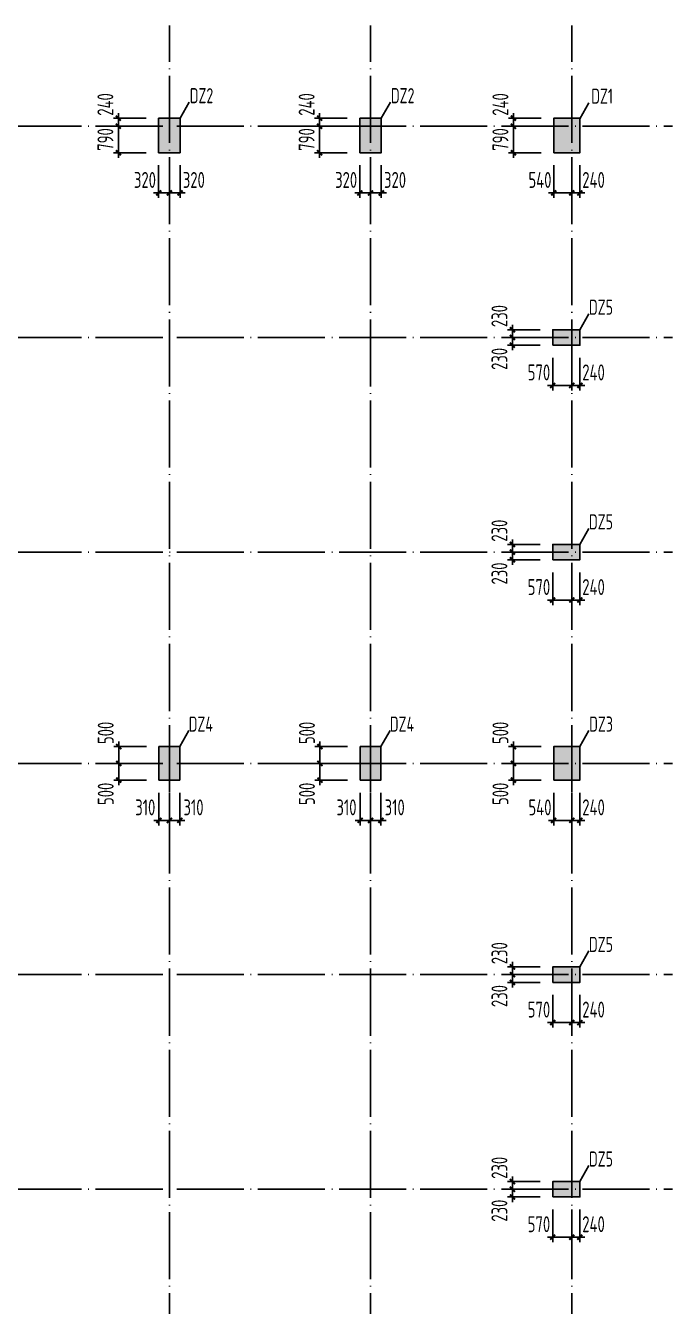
# Model space of a CAD drawing. Extents: x 2303022 to 2899168, y 17226141 to 18257813.
# Drawn here: x 2483020 to 2502307, y 18001603 to 18039796 of the extents above; entities that cross this region are included whole.
import ezdxf
from ezdxf.enums import TextEntityAlignment as Align

# ---------------------------------------------------------------- set-up
doc = ezdxf.new("R2010")
doc.units = 0
doc.header["$LTSCALE"] = 1000
doc.header["$MEASUREMENT"] = 0
doc.linetypes.add('DOTE', pattern=[2.42, 2, -0.2, 0.02, -0.2])
doc.layers.get('Defpoints').update_dxf_attribs({"color": 250})
for name, color, linetype in [('COLU', 253, 'Continuous'), ('COLU_DIM', 3, 'Continuous'), ('COLU_HATCH', 251, 'Continuous'), ('DOTE', 1, 'DOTE'), ('STAIR', 4, 'Continuous')]:
    doc.layers.add(name, color=color, linetype=linetype)
doc.styles.add('TSSD_Dimension', font='Tssdeng.shx', dxfattribs={"width": 0.7, "bigfont": 'hztxt.shx'})
doc.styles.add('TSSD_REIN', font='tssdeng.shx', dxfattribs={"width": 0.7, "bigfont": 'tssdchn.shx'})
doc.dimstyles.new('TSSD_150_150', dxfattribs={"dimtxt": 475, "dimasz": 150, "dimexe": 150, "dimexo": 375, "dimgap": 150, "dimtad": 1, "dimdec": 0, "dimzin": 0, "dimdsep": 46, "dimtxsty": 'TSSD_Dimension', "dimblk": 'ARCHTICK', "dimcen": 0, "dimdle": 150, "dimclrt": 7, "dimadec": 0, "dimazin": 0, "dimtfac": 1, "dimtdec": 0, "dimtix": 1, "dimtmove": 2, "dimatfit": 3, "dimfxl": 0, "dimtolj": 1, "dimtzin": 0, "dimarcsym": 0})

# ---------------------------------------------------------------- blocks, each defined once
blk = doc.blocks.new('_ArchTick')
at = {"color": 0, "linetype": 'ByBlock', "const_width": 0.4}
blk.add_lwpolyline([(-0.5, -0.5), (0.5, 0.5)], dxfattribs=at)
blk = doc.blocks.new('*D41')
at = {"layer": 'COLU_DIM', "color": 0, "lineweight": -2}
for p, q in [((2499307, 18035631), (2499307, 18034656)), ((2499547, 18035631), (2499547, 18034656)), ((2499307, 18034806), (2499157, 18034806)), ((2499547, 18034806), (2499307, 18034806)), ((2499547, 18034806), (2499697, 18034806))]:
    blk.add_line(p, q, dxfattribs=at)
at = {"layer": 'Defpoints', "color": 0}
for p in [(2499307, 18036006), (2499547, 18036006), (2499307, 18034806)]:
    blk.add_point(p, dxfattribs=at)
at = {"layer": 'COLU_DIM', "color": 0, "lineweight": -2, "xscale": 150, "yscale": 150, "zscale": 150}
blk.add_blockref('_ArchTick', (2499307, 18034806), dxfattribs=at)
at = {"layer": 'COLU_DIM', "color": 0, "lineweight": -2, "xscale": 150, "yscale": 150, "zscale": 150, "rotation": 180}
blk.add_blockref('_ArchTick', (2499547, 18034806), dxfattribs=at)
at = {"layer": 'COLU_DIM', "color": 7, "insert": (2499956, 18035194), "char_height": 475, "attachment_point": 5, "style": 'TSSD_Dimension'}
blk.add_mtext('\\A1;240', dxfattribs=at)
blk = doc.blocks.new('*D42')
at = {"layer": 'COLU_DIM', "color": 0, "lineweight": -2}
for p, q in [((2498767, 18035631), (2498767, 18034656)), ((2499307, 18035631), (2499307, 18034656)), ((2499457, 18034806), (2498617, 18034806))]:
    blk.add_line(p, q, dxfattribs=at)
at = {"layer": 'Defpoints', "color": 0}
for p in [(2498767, 18036006), (2499307, 18036006), (2498767, 18034806)]:
    blk.add_point(p, dxfattribs=at)
at = {"layer": 'COLU_DIM', "color": 0, "lineweight": -2, "xscale": 150, "yscale": 150, "zscale": 150, "rotation": 180}
blk.add_blockref('_ArchTick', (2498767, 18034806), dxfattribs=at)
at = {"layer": 'COLU_DIM', "color": 0, "lineweight": -2, "xscale": 150, "yscale": 150, "zscale": 150}
blk.add_blockref('_ArchTick', (2499307, 18034806), dxfattribs=at)
at = {"layer": 'COLU_DIM', "color": 7, "insert": (2498358, 18035194), "char_height": 475, "attachment_point": 5, "style": 'TSSD_Dimension'}
blk.add_mtext('\\A1;540', dxfattribs=at)
blk = doc.blocks.new('*D43')
at = {"layer": 'COLU_DIM', "color": 0, "lineweight": -2}
for p, q in [((2497567, 18036796), (2497567, 18036946)), ((2498392, 18036796), (2497417, 18036796)), ((2497567, 18036006), (2497567, 18036796)), ((2498392, 18036006), (2497417, 18036006)), ((2497567, 18036006), (2497567, 18035856))]:
    blk.add_line(p, q, dxfattribs=at)
at = {"layer": 'Defpoints', "color": 0}
for p in [(2497567, 18036796), (2498767, 18036796), (2498767, 18036006)]:
    blk.add_point(p, dxfattribs=at)
at = {"layer": 'COLU_DIM', "color": 0, "lineweight": -2, "xscale": 150, "yscale": 150, "zscale": 150}
for p, rotation in [((2497567, 18036796), 270), ((2497567, 18036006), 90)]:
    blk.add_blockref('_ArchTick', p, dxfattribs=dict(at, rotation=rotation))
at = {"layer": 'COLU_DIM', "color": 7, "insert": (2497179, 18036401), "char_height": 475, "attachment_point": 5, "rotation": 90, "style": 'TSSD_Dimension'}
blk.add_mtext('\\A1;790', dxfattribs=at)
blk = doc.blocks.new('*D44')
at = {"layer": 'COLU_DIM', "color": 0, "lineweight": -2}
for p, q in [((2498392, 18037036), (2497417, 18037036)), ((2497567, 18037036), (2497567, 18037186)), ((2497567, 18036796), (2497567, 18037036)), ((2498392, 18036796), (2497417, 18036796)), ((2497567, 18036796), (2497567, 18036646))]:
    blk.add_line(p, q, dxfattribs=at)
at = {"layer": 'Defpoints', "color": 0}
for p in [(2497567, 18037036), (2498767, 18037036), (2498767, 18036796)]:
    blk.add_point(p, dxfattribs=at)
at = {"layer": 'COLU_DIM', "color": 0, "lineweight": -2, "xscale": 150, "yscale": 150, "zscale": 150}
for p, rotation in [((2497567, 18037036), 270), ((2497567, 18036796), 90)]:
    blk.add_blockref('_ArchTick', p, dxfattribs=dict(at, rotation=rotation))
at = {"layer": 'COLU_DIM', "color": 7, "insert": (2497179, 18037445), "char_height": 475, "attachment_point": 5, "rotation": 90, "style": 'TSSD_Dimension'}
blk.add_mtext('\\A1;240', dxfattribs=at)
blk = doc.blocks.new('*D101')
at = {"layer": 'COLU_DIM', "color": 0, "lineweight": -2}
for p, q in [((2487307, 18035631), (2487307, 18034656)), ((2487627, 18035631), (2487627, 18034656)), ((2487777, 18034806), (2487157, 18034806))]:
    blk.add_line(p, q, dxfattribs=at)
at = {"layer": 'Defpoints', "color": 0}
for p in [(2487307, 18036006), (2487627, 18036006), (2487307, 18034806)]:
    blk.add_point(p, dxfattribs=at)
at = {"layer": 'COLU_DIM', "color": 0, "lineweight": -2, "xscale": 150, "yscale": 150, "zscale": 150, "rotation": 180}
blk.add_blockref('_ArchTick', (2487307, 18034806), dxfattribs=at)
at = {"layer": 'COLU_DIM', "color": 0, "lineweight": -2, "xscale": 150, "yscale": 150, "zscale": 150}
blk.add_blockref('_ArchTick', (2487627, 18034806), dxfattribs=at)
at = {"layer": 'COLU_DIM', "color": 7, "insert": (2488036, 18035194), "char_height": 475, "attachment_point": 5, "style": 'TSSD_Dimension'}
blk.add_mtext('\\A1;320', dxfattribs=at)
blk = doc.blocks.new('*D102')
at = {"layer": 'COLU_DIM', "color": 0, "lineweight": -2}
for p, q in [((2486987, 18035631), (2486987, 18034656)), ((2487307, 18035631), (2487307, 18034656)), ((2487457, 18034806), (2486837, 18034806))]:
    blk.add_line(p, q, dxfattribs=at)
at = {"layer": 'Defpoints', "color": 0}
for p in [(2486987, 18036006), (2487307, 18036006), (2486987, 18034806)]:
    blk.add_point(p, dxfattribs=at)
at = {"layer": 'COLU_DIM', "color": 0, "lineweight": -2, "xscale": 150, "yscale": 150, "zscale": 150, "rotation": 180}
blk.add_blockref('_ArchTick', (2486987, 18034806), dxfattribs=at)
at = {"layer": 'COLU_DIM', "color": 0, "lineweight": -2, "xscale": 150, "yscale": 150, "zscale": 150}
blk.add_blockref('_ArchTick', (2487307, 18034806), dxfattribs=at)
at = {"layer": 'COLU_DIM', "color": 7, "insert": (2486578, 18035194), "char_height": 475, "attachment_point": 5, "style": 'TSSD_Dimension'}
blk.add_mtext('\\A1;320', dxfattribs=at)
blk = doc.blocks.new('*D103')
at = {"layer": 'COLU_DIM', "color": 0, "lineweight": -2}
for p, q in [((2485787, 18036796), (2485787, 18036946)), ((2486612, 18036796), (2485637, 18036796)), ((2485787, 18036006), (2485787, 18036796)), ((2486612, 18036006), (2485637, 18036006)), ((2485787, 18036006), (2485787, 18035856))]:
    blk.add_line(p, q, dxfattribs=at)
at = {"layer": 'Defpoints', "color": 0}
for p in [(2485787, 18036796), (2486987, 18036796), (2486987, 18036006)]:
    blk.add_point(p, dxfattribs=at)
at = {"layer": 'COLU_DIM', "color": 0, "lineweight": -2, "xscale": 150, "yscale": 150, "zscale": 150}
for p, rotation in [((2485787, 18036796), 270), ((2485787, 18036006), 90)]:
    blk.add_blockref('_ArchTick', p, dxfattribs=dict(at, rotation=rotation))
at = {"layer": 'COLU_DIM', "color": 7, "insert": (2485399, 18036401), "char_height": 475, "attachment_point": 5, "rotation": 90, "style": 'TSSD_Dimension'}
blk.add_mtext('\\A1;790', dxfattribs=at)
blk = doc.blocks.new('*D104')
at = {"layer": 'COLU_DIM', "color": 0, "lineweight": -2}
for p, q in [((2486612, 18037036), (2485637, 18037036)), ((2485787, 18037036), (2485787, 18037186)), ((2485787, 18036796), (2485787, 18037036)), ((2486612, 18036796), (2485637, 18036796)), ((2485787, 18036796), (2485787, 18036646))]:
    blk.add_line(p, q, dxfattribs=at)
at = {"layer": 'Defpoints', "color": 0}
for p in [(2485787, 18037036), (2486987, 18037036), (2486987, 18036796)]:
    blk.add_point(p, dxfattribs=at)
at = {"layer": 'COLU_DIM', "color": 0, "lineweight": -2, "xscale": 150, "yscale": 150, "zscale": 150}
for p, rotation in [((2485787, 18037036), 270), ((2485787, 18036796), 90)]:
    blk.add_blockref('_ArchTick', p, dxfattribs=dict(at, rotation=rotation))
at = {"layer": 'COLU_DIM', "color": 7, "insert": (2485399, 18037445), "char_height": 475, "attachment_point": 5, "rotation": 90, "style": 'TSSD_Dimension'}
blk.add_mtext('\\A1;240', dxfattribs=at)
blk = doc.blocks.new('*D105')
at = {"layer": 'COLU_DIM', "color": 0, "lineweight": -2}
for p, q in [((2493307, 18035631), (2493307, 18034656)), ((2493627, 18035631), (2493627, 18034656)), ((2493777, 18034806), (2493157, 18034806))]:
    blk.add_line(p, q, dxfattribs=at)
at = {"layer": 'Defpoints', "color": 0}
for p in [(2493307, 18036006), (2493627, 18036006), (2493307, 18034806)]:
    blk.add_point(p, dxfattribs=at)
at = {"layer": 'COLU_DIM', "color": 0, "lineweight": -2, "xscale": 150, "yscale": 150, "zscale": 150, "rotation": 180}
blk.add_blockref('_ArchTick', (2493307, 18034806), dxfattribs=at)
at = {"layer": 'COLU_DIM', "color": 0, "lineweight": -2, "xscale": 150, "yscale": 150, "zscale": 150}
blk.add_blockref('_ArchTick', (2493627, 18034806), dxfattribs=at)
at = {"layer": 'COLU_DIM', "color": 7, "insert": (2494036, 18035194), "char_height": 475, "attachment_point": 5, "style": 'TSSD_Dimension'}
blk.add_mtext('\\A1;320', dxfattribs=at)
blk = doc.blocks.new('*D106')
at = {"layer": 'COLU_DIM', "color": 0, "lineweight": -2}
for p, q in [((2492987, 18035631), (2492987, 18034656)), ((2493307, 18035631), (2493307, 18034656)), ((2493457, 18034806), (2492837, 18034806))]:
    blk.add_line(p, q, dxfattribs=at)
at = {"layer": 'Defpoints', "color": 0}
for p in [(2492987, 18036006), (2493307, 18036006), (2492987, 18034806)]:
    blk.add_point(p, dxfattribs=at)
at = {"layer": 'COLU_DIM', "color": 0, "lineweight": -2, "xscale": 150, "yscale": 150, "zscale": 150, "rotation": 180}
blk.add_blockref('_ArchTick', (2492987, 18034806), dxfattribs=at)
at = {"layer": 'COLU_DIM', "color": 0, "lineweight": -2, "xscale": 150, "yscale": 150, "zscale": 150}
blk.add_blockref('_ArchTick', (2493307, 18034806), dxfattribs=at)
at = {"layer": 'COLU_DIM', "color": 7, "insert": (2492578, 18035194), "char_height": 475, "attachment_point": 5, "style": 'TSSD_Dimension'}
blk.add_mtext('\\A1;320', dxfattribs=at)
blk = doc.blocks.new('*D107')
at = {"layer": 'COLU_DIM', "color": 0, "lineweight": -2}
for p, q in [((2491787, 18036796), (2491787, 18036946)), ((2492612, 18036796), (2491637, 18036796)), ((2491787, 18036006), (2491787, 18036796)), ((2492612, 18036006), (2491637, 18036006)), ((2491787, 18036006), (2491787, 18035856))]:
    blk.add_line(p, q, dxfattribs=at)
at = {"layer": 'Defpoints', "color": 0}
for p in [(2491787, 18036796), (2492987, 18036796), (2492987, 18036006)]:
    blk.add_point(p, dxfattribs=at)
at = {"layer": 'COLU_DIM', "color": 0, "lineweight": -2, "xscale": 150, "yscale": 150, "zscale": 150}
for p, rotation in [((2491787, 18036796), 270), ((2491787, 18036006), 90)]:
    blk.add_blockref('_ArchTick', p, dxfattribs=dict(at, rotation=rotation))
at = {"layer": 'COLU_DIM', "color": 7, "insert": (2491399, 18036401), "char_height": 475, "attachment_point": 5, "rotation": 90, "style": 'TSSD_Dimension'}
blk.add_mtext('\\A1;790', dxfattribs=at)
blk = doc.blocks.new('*D108')
at = {"layer": 'COLU_DIM', "color": 0, "lineweight": -2}
for p, q in [((2492612, 18037036), (2491637, 18037036)), ((2491787, 18037036), (2491787, 18037186)), ((2491787, 18036796), (2491787, 18037036)), ((2492612, 18036796), (2491637, 18036796)), ((2491787, 18036796), (2491787, 18036646))]:
    blk.add_line(p, q, dxfattribs=at)
at = {"layer": 'Defpoints', "color": 0}
for p in [(2491787, 18037036), (2492987, 18037036), (2492987, 18036796)]:
    blk.add_point(p, dxfattribs=at)
at = {"layer": 'COLU_DIM', "color": 0, "lineweight": -2, "xscale": 150, "yscale": 150, "zscale": 150}
for p, rotation in [((2491787, 18037036), 270), ((2491787, 18036796), 90)]:
    blk.add_blockref('_ArchTick', p, dxfattribs=dict(at, rotation=rotation))
at = {"layer": 'COLU_DIM', "color": 7, "insert": (2491399, 18037445), "char_height": 475, "attachment_point": 5, "rotation": 90, "style": 'TSSD_Dimension'}
blk.add_mtext('\\A1;240', dxfattribs=at)
blk = doc.blocks.new('*D193')
at = {"layer": 'COLU_DIM', "color": 0, "lineweight": -2}
for p, q in [((2499307, 18016921), (2499307, 18015946)), ((2499547, 18016921), (2499547, 18015946)), ((2499307, 18016096), (2499157, 18016096)), ((2499547, 18016096), (2499307, 18016096)), ((2499547, 18016096), (2499697, 18016096))]:
    blk.add_line(p, q, dxfattribs=at)
at = {"layer": 'Defpoints', "color": 0}
for p in [(2499307, 18017296), (2499547, 18017296), (2499307, 18016096)]:
    blk.add_point(p, dxfattribs=at)
at = {"layer": 'COLU_DIM', "color": 0, "lineweight": -2, "xscale": 150, "yscale": 150, "zscale": 150}
blk.add_blockref('_ArchTick', (2499307, 18016096), dxfattribs=at)
at = {"layer": 'COLU_DIM', "color": 0, "lineweight": -2, "xscale": 150, "yscale": 150, "zscale": 150, "rotation": 180}
blk.add_blockref('_ArchTick', (2499547, 18016096), dxfattribs=at)
at = {"layer": 'COLU_DIM', "color": 7, "insert": (2499956, 18016484), "char_height": 475, "attachment_point": 5, "style": 'TSSD_Dimension'}
blk.add_mtext('\\A1;240', dxfattribs=at)
blk = doc.blocks.new('*D194')
at = {"layer": 'COLU_DIM', "color": 0, "lineweight": -2}
for p, q in [((2498767, 18016921), (2498767, 18015946)), ((2499307, 18016921), (2499307, 18015946)), ((2499457, 18016096), (2498617, 18016096))]:
    blk.add_line(p, q, dxfattribs=at)
at = {"layer": 'Defpoints', "color": 0}
for p in [(2498767, 18017296), (2499307, 18017296), (2498767, 18016096)]:
    blk.add_point(p, dxfattribs=at)
at = {"layer": 'COLU_DIM', "color": 0, "lineweight": -2, "xscale": 150, "yscale": 150, "zscale": 150, "rotation": 180}
blk.add_blockref('_ArchTick', (2498767, 18016096), dxfattribs=at)
at = {"layer": 'COLU_DIM', "color": 0, "lineweight": -2, "xscale": 150, "yscale": 150, "zscale": 150}
blk.add_blockref('_ArchTick', (2499307, 18016096), dxfattribs=at)
at = {"layer": 'COLU_DIM', "color": 7, "insert": (2498358, 18016484), "char_height": 475, "attachment_point": 5, "style": 'TSSD_Dimension'}
blk.add_mtext('\\A1;540', dxfattribs=at)
blk = doc.blocks.new('*D195')
at = {"layer": 'COLU_DIM', "color": 0, "lineweight": -2}
for p, q in [((2498392, 18017796), (2497417, 18017796)), ((2497567, 18017146), (2497567, 18017946)), ((2498392, 18017296), (2497417, 18017296))]:
    blk.add_line(p, q, dxfattribs=at)
at = {"layer": 'Defpoints', "color": 0}
for p in [(2497567, 18017796), (2498767, 18017796), (2498767, 18017296)]:
    blk.add_point(p, dxfattribs=at)
at = {"layer": 'COLU_DIM', "color": 0, "lineweight": -2, "xscale": 150, "yscale": 150, "zscale": 150}
for p, rotation in [((2497567, 18017796), 90), ((2497567, 18017296), 270)]:
    blk.add_blockref('_ArchTick', p, dxfattribs=dict(at, rotation=rotation))
at = {"layer": 'COLU_DIM', "color": 7, "insert": (2497179, 18016887), "char_height": 475, "attachment_point": 5, "rotation": 90, "style": 'TSSD_Dimension'}
blk.add_mtext('\\A1;500', dxfattribs=at)
blk = doc.blocks.new('*D196')
at = {"layer": 'COLU_DIM', "color": 0, "lineweight": -2}
for p, q in [((2498392, 18018296), (2497417, 18018296)), ((2497567, 18017646), (2497567, 18018446)), ((2498392, 18017796), (2497417, 18017796))]:
    blk.add_line(p, q, dxfattribs=at)
at = {"layer": 'Defpoints', "color": 0}
for p in [(2497567, 18018296), (2498767, 18018296), (2498767, 18017796)]:
    blk.add_point(p, dxfattribs=at)
at = {"layer": 'COLU_DIM', "color": 0, "lineweight": -2, "xscale": 150, "yscale": 150, "zscale": 150}
for p, rotation in [((2497567, 18018296), 90), ((2497567, 18017796), 270)]:
    blk.add_blockref('_ArchTick', p, dxfattribs=dict(at, rotation=rotation))
at = {"layer": 'COLU_DIM', "color": 7, "insert": (2497179, 18018705), "char_height": 475, "attachment_point": 5, "rotation": 90, "style": 'TSSD_Dimension'}
blk.add_mtext('\\A1;500', dxfattribs=at)
blk = doc.blocks.new('*D253')
at = {"layer": 'COLU_DIM', "color": 0, "lineweight": -2}
for p, q in [((2487307, 18016921), (2487307, 18015946)), ((2487617, 18016921), (2487617, 18015946)), ((2487767, 18016096), (2487157, 18016096))]:
    blk.add_line(p, q, dxfattribs=at)
at = {"layer": 'Defpoints', "color": 0}
for p in [(2487307, 18017296), (2487617, 18017296), (2487307, 18016096)]:
    blk.add_point(p, dxfattribs=at)
at = {"layer": 'COLU_DIM', "color": 0, "lineweight": -2, "xscale": 150, "yscale": 150, "zscale": 150, "rotation": 180}
blk.add_blockref('_ArchTick', (2487307, 18016096), dxfattribs=at)
at = {"layer": 'COLU_DIM', "color": 0, "lineweight": -2, "xscale": 150, "yscale": 150, "zscale": 150}
blk.add_blockref('_ArchTick', (2487617, 18016096), dxfattribs=at)
at = {"layer": 'COLU_DIM', "color": 7, "insert": (2488026, 18016484), "char_height": 475, "attachment_point": 5, "style": 'TSSD_Dimension'}
blk.add_mtext('\\A1;310', dxfattribs=at)
blk = doc.blocks.new('*D254')
at = {"layer": 'COLU_DIM', "color": 0, "lineweight": -2}
for p, q in [((2486997, 18016921), (2486997, 18015946)), ((2487307, 18016921), (2487307, 18015946)), ((2487457, 18016096), (2486847, 18016096))]:
    blk.add_line(p, q, dxfattribs=at)
at = {"layer": 'Defpoints', "color": 0}
for p in [(2486997, 18017296), (2487307, 18017296), (2486997, 18016096)]:
    blk.add_point(p, dxfattribs=at)
at = {"layer": 'COLU_DIM', "color": 0, "lineweight": -2, "xscale": 150, "yscale": 150, "zscale": 150, "rotation": 180}
blk.add_blockref('_ArchTick', (2486997, 18016096), dxfattribs=at)
at = {"layer": 'COLU_DIM', "color": 0, "lineweight": -2, "xscale": 150, "yscale": 150, "zscale": 150}
blk.add_blockref('_ArchTick', (2487307, 18016096), dxfattribs=at)
at = {"layer": 'COLU_DIM', "color": 7, "insert": (2486588, 18016484), "char_height": 475, "attachment_point": 5, "style": 'TSSD_Dimension'}
blk.add_mtext('\\A1;310', dxfattribs=at)
blk = doc.blocks.new('*D255')
at = {"layer": 'COLU_DIM', "color": 0, "lineweight": -2}
for p, q in [((2486622, 18017796), (2485647, 18017796)), ((2485797, 18017146), (2485797, 18017946)), ((2486622, 18017296), (2485647, 18017296))]:
    blk.add_line(p, q, dxfattribs=at)
at = {"layer": 'Defpoints', "color": 0}
for p in [(2485797, 18017796), (2486997, 18017796), (2486997, 18017296)]:
    blk.add_point(p, dxfattribs=at)
at = {"layer": 'COLU_DIM', "color": 0, "lineweight": -2, "xscale": 150, "yscale": 150, "zscale": 150}
for p, rotation in [((2485797, 18017796), 90), ((2485797, 18017296), 270)]:
    blk.add_blockref('_ArchTick', p, dxfattribs=dict(at, rotation=rotation))
at = {"layer": 'COLU_DIM', "color": 7, "insert": (2485409, 18016887), "char_height": 475, "attachment_point": 5, "rotation": 90, "style": 'TSSD_Dimension'}
blk.add_mtext('\\A1;500', dxfattribs=at)
blk = doc.blocks.new('*D256')
at = {"layer": 'COLU_DIM', "color": 0, "lineweight": -2}
for p, q in [((2486622, 18018296), (2485647, 18018296)), ((2485797, 18017646), (2485797, 18018446)), ((2486622, 18017796), (2485647, 18017796))]:
    blk.add_line(p, q, dxfattribs=at)
at = {"layer": 'Defpoints', "color": 0}
for p in [(2485797, 18018296), (2486997, 18018296), (2486997, 18017796)]:
    blk.add_point(p, dxfattribs=at)
at = {"layer": 'COLU_DIM', "color": 0, "lineweight": -2, "xscale": 150, "yscale": 150, "zscale": 150}
for p, rotation in [((2485797, 18018296), 90), ((2485797, 18017796), 270)]:
    blk.add_blockref('_ArchTick', p, dxfattribs=dict(at, rotation=rotation))
at = {"layer": 'COLU_DIM', "color": 7, "insert": (2485409, 18018705), "char_height": 475, "attachment_point": 5, "rotation": 90, "style": 'TSSD_Dimension'}
blk.add_mtext('\\A1;500', dxfattribs=at)
blk = doc.blocks.new('*D257')
at = {"layer": 'COLU_DIM', "color": 0, "lineweight": -2}
for p, q in [((2493307, 18016921), (2493307, 18015946)), ((2493617, 18016921), (2493617, 18015946)), ((2493767, 18016096), (2493157, 18016096))]:
    blk.add_line(p, q, dxfattribs=at)
at = {"layer": 'Defpoints', "color": 0}
for p in [(2493307, 18017296), (2493617, 18017296), (2493307, 18016096)]:
    blk.add_point(p, dxfattribs=at)
at = {"layer": 'COLU_DIM', "color": 0, "lineweight": -2, "xscale": 150, "yscale": 150, "zscale": 150, "rotation": 180}
blk.add_blockref('_ArchTick', (2493307, 18016096), dxfattribs=at)
at = {"layer": 'COLU_DIM', "color": 0, "lineweight": -2, "xscale": 150, "yscale": 150, "zscale": 150}
blk.add_blockref('_ArchTick', (2493617, 18016096), dxfattribs=at)
at = {"layer": 'COLU_DIM', "color": 7, "insert": (2494026, 18016484), "char_height": 475, "attachment_point": 5, "style": 'TSSD_Dimension'}
blk.add_mtext('\\A1;310', dxfattribs=at)
blk = doc.blocks.new('*D258')
at = {"layer": 'COLU_DIM', "color": 0, "lineweight": -2}
for p, q in [((2492997, 18016921), (2492997, 18015946)), ((2493307, 18016921), (2493307, 18015946)), ((2493457, 18016096), (2492847, 18016096))]:
    blk.add_line(p, q, dxfattribs=at)
at = {"layer": 'Defpoints', "color": 0}
for p in [(2492997, 18017296), (2493307, 18017296), (2492997, 18016096)]:
    blk.add_point(p, dxfattribs=at)
at = {"layer": 'COLU_DIM', "color": 0, "lineweight": -2, "xscale": 150, "yscale": 150, "zscale": 150, "rotation": 180}
blk.add_blockref('_ArchTick', (2492997, 18016096), dxfattribs=at)
at = {"layer": 'COLU_DIM', "color": 0, "lineweight": -2, "xscale": 150, "yscale": 150, "zscale": 150}
blk.add_blockref('_ArchTick', (2493307, 18016096), dxfattribs=at)
at = {"layer": 'COLU_DIM', "color": 7, "insert": (2492588, 18016484), "char_height": 475, "attachment_point": 5, "style": 'TSSD_Dimension'}
blk.add_mtext('\\A1;310', dxfattribs=at)
blk = doc.blocks.new('*D259')
at = {"layer": 'COLU_DIM', "color": 0, "lineweight": -2}
for p, q in [((2492622, 18017796), (2491647, 18017796)), ((2491797, 18017146), (2491797, 18017946)), ((2492622, 18017296), (2491647, 18017296))]:
    blk.add_line(p, q, dxfattribs=at)
at = {"layer": 'Defpoints', "color": 0}
for p in [(2491797, 18017796), (2492997, 18017796), (2492997, 18017296)]:
    blk.add_point(p, dxfattribs=at)
at = {"layer": 'COLU_DIM', "color": 0, "lineweight": -2, "xscale": 150, "yscale": 150, "zscale": 150}
for p, rotation in [((2491797, 18017796), 90), ((2491797, 18017296), 270)]:
    blk.add_blockref('_ArchTick', p, dxfattribs=dict(at, rotation=rotation))
at = {"layer": 'COLU_DIM', "color": 7, "insert": (2491409, 18016887), "char_height": 475, "attachment_point": 5, "rotation": 90, "style": 'TSSD_Dimension'}
blk.add_mtext('\\A1;500', dxfattribs=at)
blk = doc.blocks.new('*D260')
at = {"layer": 'COLU_DIM', "color": 0, "lineweight": -2}
for p, q in [((2492622, 18018296), (2491647, 18018296)), ((2491797, 18017646), (2491797, 18018446)), ((2492622, 18017796), (2491647, 18017796))]:
    blk.add_line(p, q, dxfattribs=at)
at = {"layer": 'Defpoints', "color": 0}
for p in [(2491797, 18018296), (2492997, 18018296), (2492997, 18017796)]:
    blk.add_point(p, dxfattribs=at)
at = {"layer": 'COLU_DIM', "color": 0, "lineweight": -2, "xscale": 150, "yscale": 150, "zscale": 150}
for p, rotation in [((2491797, 18018296), 90), ((2491797, 18017796), 270)]:
    blk.add_blockref('_ArchTick', p, dxfattribs=dict(at, rotation=rotation))
at = {"layer": 'COLU_DIM', "color": 7, "insert": (2491409, 18018705), "char_height": 475, "attachment_point": 5, "rotation": 90, "style": 'TSSD_Dimension'}
blk.add_mtext('\\A1;500', dxfattribs=at)
blk = doc.blocks.new('*D278')
at = {"layer": 'COLU_DIM', "color": 0, "lineweight": -2}
for p, q in [((2499307, 18029891), (2499307, 18028916)), ((2499547, 18029891), (2499547, 18028916)), ((2499307, 18029066), (2499157, 18029066)), ((2499547, 18029066), (2499307, 18029066)), ((2499547, 18029066), (2499697, 18029066))]:
    blk.add_line(p, q, dxfattribs=at)
at = {"layer": 'Defpoints', "color": 0}
for p in [(2499307, 18030266), (2499547, 18030266), (2499307, 18029066)]:
    blk.add_point(p, dxfattribs=at)
at = {"layer": 'COLU_DIM', "color": 0, "lineweight": -2, "xscale": 150, "yscale": 150, "zscale": 150}
blk.add_blockref('_ArchTick', (2499307, 18029066), dxfattribs=at)
at = {"layer": 'COLU_DIM', "color": 0, "lineweight": -2, "xscale": 150, "yscale": 150, "zscale": 150, "rotation": 180}
blk.add_blockref('_ArchTick', (2499547, 18029066), dxfattribs=at)
at = {"layer": 'COLU_DIM', "color": 7, "insert": (2499956, 18029454), "char_height": 475, "attachment_point": 5, "style": 'TSSD_Dimension'}
blk.add_mtext('\\A1;240', dxfattribs=at)
blk = doc.blocks.new('*D279')
at = {"layer": 'COLU_DIM', "color": 0, "lineweight": -2}
for p, q in [((2498737, 18029891), (2498737, 18028916)), ((2499307, 18029891), (2499307, 18028916)), ((2499457, 18029066), (2498587, 18029066))]:
    blk.add_line(p, q, dxfattribs=at)
at = {"layer": 'Defpoints', "color": 0}
for p in [(2498737, 18030266), (2499307, 18030266), (2498737, 18029066)]:
    blk.add_point(p, dxfattribs=at)
at = {"layer": 'COLU_DIM', "color": 0, "lineweight": -2, "xscale": 150, "yscale": 150, "zscale": 150, "rotation": 180}
blk.add_blockref('_ArchTick', (2498737, 18029066), dxfattribs=at)
at = {"layer": 'COLU_DIM', "color": 0, "lineweight": -2, "xscale": 150, "yscale": 150, "zscale": 150}
blk.add_blockref('_ArchTick', (2499307, 18029066), dxfattribs=at)
at = {"layer": 'COLU_DIM', "color": 7, "insert": (2498328, 18029454), "char_height": 475, "attachment_point": 5, "style": 'TSSD_Dimension'}
blk.add_mtext('\\A1;570', dxfattribs=at)
blk = doc.blocks.new('*D280')
at = {"layer": 'COLU_DIM', "color": 0, "lineweight": -2}
for p, q in [((2498362, 18030496), (2497387, 18030496)), ((2497537, 18030496), (2497537, 18030646)), ((2497537, 18030266), (2497537, 18030496)), ((2498362, 18030266), (2497387, 18030266)), ((2497537, 18030266), (2497537, 18030116))]:
    blk.add_line(p, q, dxfattribs=at)
at = {"layer": 'Defpoints', "color": 0}
for p in [(2497537, 18030496), (2498737, 18030496), (2498737, 18030266)]:
    blk.add_point(p, dxfattribs=at)
at = {"layer": 'COLU_DIM', "color": 0, "lineweight": -2, "xscale": 150, "yscale": 150, "zscale": 150}
for p, rotation in [((2497537, 18030496), 270), ((2497537, 18030266), 90)]:
    blk.add_blockref('_ArchTick', p, dxfattribs=dict(at, rotation=rotation))
at = {"layer": 'COLU_DIM', "color": 7, "insert": (2497149, 18029857), "char_height": 475, "attachment_point": 5, "rotation": 90, "style": 'TSSD_Dimension'}
blk.add_mtext('\\A1;230', dxfattribs=at)
blk = doc.blocks.new('*D281')
at = {"layer": 'COLU_DIM', "color": 0, "lineweight": -2}
for p, q in [((2497537, 18030726), (2497537, 18030876)), ((2498362, 18030726), (2497387, 18030726)), ((2498362, 18030496), (2497387, 18030496)), ((2497537, 18030496), (2497537, 18030726)), ((2497537, 18030496), (2497537, 18030346))]:
    blk.add_line(p, q, dxfattribs=at)
at = {"layer": 'Defpoints', "color": 0}
for p in [(2497537, 18030726), (2498737, 18030726), (2498737, 18030496)]:
    blk.add_point(p, dxfattribs=at)
at = {"layer": 'COLU_DIM', "color": 0, "lineweight": -2, "xscale": 150, "yscale": 150, "zscale": 150}
for p, rotation in [((2497537, 18030726), 270), ((2497537, 18030496), 90)]:
    blk.add_blockref('_ArchTick', p, dxfattribs=dict(at, rotation=rotation))
at = {"layer": 'COLU_DIM', "color": 7, "insert": (2497149, 18031135), "char_height": 475, "attachment_point": 5, "rotation": 90, "style": 'TSSD_Dimension'}
blk.add_mtext('\\A1;230', dxfattribs=at)
blk = doc.blocks.new('*D282')
at = {"layer": 'COLU_DIM', "color": 0, "lineweight": -2}
for p, q in [((2499307, 18023491), (2499307, 18022516)), ((2499547, 18023491), (2499547, 18022516)), ((2499307, 18022666), (2499157, 18022666)), ((2499547, 18022666), (2499307, 18022666)), ((2499547, 18022666), (2499697, 18022666))]:
    blk.add_line(p, q, dxfattribs=at)
at = {"layer": 'Defpoints', "color": 0}
for p in [(2499307, 18023866), (2499547, 18023866), (2499307, 18022666)]:
    blk.add_point(p, dxfattribs=at)
at = {"layer": 'COLU_DIM', "color": 0, "lineweight": -2, "xscale": 150, "yscale": 150, "zscale": 150}
blk.add_blockref('_ArchTick', (2499307, 18022666), dxfattribs=at)
at = {"layer": 'COLU_DIM', "color": 0, "lineweight": -2, "xscale": 150, "yscale": 150, "zscale": 150, "rotation": 180}
blk.add_blockref('_ArchTick', (2499547, 18022666), dxfattribs=at)
at = {"layer": 'COLU_DIM', "color": 7, "insert": (2499956, 18023054), "char_height": 475, "attachment_point": 5, "style": 'TSSD_Dimension'}
blk.add_mtext('\\A1;240', dxfattribs=at)
blk = doc.blocks.new('*D283')
at = {"layer": 'COLU_DIM', "color": 0, "lineweight": -2}
for p, q in [((2498737, 18023491), (2498737, 18022516)), ((2499307, 18023491), (2499307, 18022516)), ((2499457, 18022666), (2498587, 18022666))]:
    blk.add_line(p, q, dxfattribs=at)
at = {"layer": 'Defpoints', "color": 0}
for p in [(2498737, 18023866), (2499307, 18023866), (2498737, 18022666)]:
    blk.add_point(p, dxfattribs=at)
at = {"layer": 'COLU_DIM', "color": 0, "lineweight": -2, "xscale": 150, "yscale": 150, "zscale": 150, "rotation": 180}
blk.add_blockref('_ArchTick', (2498737, 18022666), dxfattribs=at)
at = {"layer": 'COLU_DIM', "color": 0, "lineweight": -2, "xscale": 150, "yscale": 150, "zscale": 150}
blk.add_blockref('_ArchTick', (2499307, 18022666), dxfattribs=at)
at = {"layer": 'COLU_DIM', "color": 7, "insert": (2498328, 18023054), "char_height": 475, "attachment_point": 5, "style": 'TSSD_Dimension'}
blk.add_mtext('\\A1;570', dxfattribs=at)
blk = doc.blocks.new('*D284')
at = {"layer": 'COLU_DIM', "color": 0, "lineweight": -2}
for p, q in [((2498362, 18024096), (2497387, 18024096)), ((2497537, 18024096), (2497537, 18024246)), ((2497537, 18023866), (2497537, 18024096)), ((2498362, 18023866), (2497387, 18023866)), ((2497537, 18023866), (2497537, 18023716))]:
    blk.add_line(p, q, dxfattribs=at)
at = {"layer": 'Defpoints', "color": 0}
for p in [(2497537, 18024096), (2498737, 18024096), (2498737, 18023866)]:
    blk.add_point(p, dxfattribs=at)
at = {"layer": 'COLU_DIM', "color": 0, "lineweight": -2, "xscale": 150, "yscale": 150, "zscale": 150}
for p, rotation in [((2497537, 18024096), 270), ((2497537, 18023866), 90)]:
    blk.add_blockref('_ArchTick', p, dxfattribs=dict(at, rotation=rotation))
at = {"layer": 'COLU_DIM', "color": 7, "insert": (2497149, 18023457), "char_height": 475, "attachment_point": 5, "rotation": 90, "style": 'TSSD_Dimension'}
blk.add_mtext('\\A1;230', dxfattribs=at)
blk = doc.blocks.new('*D285')
at = {"layer": 'COLU_DIM', "color": 0, "lineweight": -2}
for p, q in [((2498362, 18024326), (2497387, 18024326)), ((2497537, 18024326), (2497537, 18024476)), ((2497537, 18024096), (2497537, 18024326)), ((2498362, 18024096), (2497387, 18024096)), ((2497537, 18024096), (2497537, 18023946))]:
    blk.add_line(p, q, dxfattribs=at)
at = {"layer": 'Defpoints', "color": 0}
for p in [(2497537, 18024326), (2498737, 18024326), (2498737, 18024096)]:
    blk.add_point(p, dxfattribs=at)
at = {"layer": 'COLU_DIM', "color": 0, "lineweight": -2, "xscale": 150, "yscale": 150, "zscale": 150}
for p, rotation in [((2497537, 18024326), 270), ((2497537, 18024096), 90)]:
    blk.add_blockref('_ArchTick', p, dxfattribs=dict(at, rotation=rotation))
at = {"layer": 'COLU_DIM', "color": 7, "insert": (2497149, 18024735), "char_height": 475, "attachment_point": 5, "rotation": 90, "style": 'TSSD_Dimension'}
blk.add_mtext('\\A1;230', dxfattribs=at)
blk = doc.blocks.new('*D286')
at = {"layer": 'COLU_DIM', "color": 0, "lineweight": -2}
for p, q in [((2499307, 18010891), (2499307, 18009916)), ((2499547, 18010891), (2499547, 18009916)), ((2499307, 18010066), (2499157, 18010066)), ((2499547, 18010066), (2499307, 18010066)), ((2499547, 18010066), (2499697, 18010066))]:
    blk.add_line(p, q, dxfattribs=at)
at = {"layer": 'Defpoints', "color": 0}
for p in [(2499307, 18011266), (2499547, 18011266), (2499307, 18010066)]:
    blk.add_point(p, dxfattribs=at)
at = {"layer": 'COLU_DIM', "color": 0, "lineweight": -2, "xscale": 150, "yscale": 150, "zscale": 150}
blk.add_blockref('_ArchTick', (2499307, 18010066), dxfattribs=at)
at = {"layer": 'COLU_DIM', "color": 0, "lineweight": -2, "xscale": 150, "yscale": 150, "zscale": 150, "rotation": 180}
blk.add_blockref('_ArchTick', (2499547, 18010066), dxfattribs=at)
at = {"layer": 'COLU_DIM', "color": 7, "insert": (2499956, 18010454), "char_height": 475, "attachment_point": 5, "style": 'TSSD_Dimension'}
blk.add_mtext('\\A1;240', dxfattribs=at)
blk = doc.blocks.new('*D287')
at = {"layer": 'COLU_DIM', "color": 0, "lineweight": -2}
for p, q in [((2498737, 18010891), (2498737, 18009916)), ((2499307, 18010891), (2499307, 18009916)), ((2499457, 18010066), (2498587, 18010066))]:
    blk.add_line(p, q, dxfattribs=at)
at = {"layer": 'Defpoints', "color": 0}
for p in [(2498737, 18011266), (2499307, 18011266), (2498737, 18010066)]:
    blk.add_point(p, dxfattribs=at)
at = {"layer": 'COLU_DIM', "color": 0, "lineweight": -2, "xscale": 150, "yscale": 150, "zscale": 150, "rotation": 180}
blk.add_blockref('_ArchTick', (2498737, 18010066), dxfattribs=at)
at = {"layer": 'COLU_DIM', "color": 0, "lineweight": -2, "xscale": 150, "yscale": 150, "zscale": 150}
blk.add_blockref('_ArchTick', (2499307, 18010066), dxfattribs=at)
at = {"layer": 'COLU_DIM', "color": 7, "insert": (2498328, 18010454), "char_height": 475, "attachment_point": 5, "style": 'TSSD_Dimension'}
blk.add_mtext('\\A1;570', dxfattribs=at)
blk = doc.blocks.new('*D288')
at = {"layer": 'COLU_DIM', "color": 0, "lineweight": -2}
for p, q in [((2498362, 18011496), (2497387, 18011496)), ((2497537, 18011496), (2497537, 18011646)), ((2497537, 18011266), (2497537, 18011496)), ((2498362, 18011266), (2497387, 18011266)), ((2497537, 18011266), (2497537, 18011116))]:
    blk.add_line(p, q, dxfattribs=at)
at = {"layer": 'Defpoints', "color": 0}
for p in [(2497537, 18011496), (2498737, 18011496), (2498737, 18011266)]:
    blk.add_point(p, dxfattribs=at)
at = {"layer": 'COLU_DIM', "color": 0, "lineweight": -2, "xscale": 150, "yscale": 150, "zscale": 150}
for p, rotation in [((2497537, 18011496), 270), ((2497537, 18011266), 90)]:
    blk.add_blockref('_ArchTick', p, dxfattribs=dict(at, rotation=rotation))
at = {"layer": 'COLU_DIM', "color": 7, "insert": (2497149, 18010857), "char_height": 475, "attachment_point": 5, "rotation": 90, "style": 'TSSD_Dimension'}
blk.add_mtext('\\A1;230', dxfattribs=at)
blk = doc.blocks.new('*D289')
at = {"layer": 'COLU_DIM', "color": 0, "lineweight": -2}
for p, q in [((2498362, 18011726), (2497387, 18011726)), ((2497537, 18011726), (2497537, 18011876)), ((2497537, 18011496), (2497537, 18011726)), ((2498362, 18011496), (2497387, 18011496)), ((2497537, 18011496), (2497537, 18011346))]:
    blk.add_line(p, q, dxfattribs=at)
at = {"layer": 'Defpoints', "color": 0}
for p in [(2497537, 18011726), (2498737, 18011726), (2498737, 18011496)]:
    blk.add_point(p, dxfattribs=at)
at = {"layer": 'COLU_DIM', "color": 0, "lineweight": -2, "xscale": 150, "yscale": 150, "zscale": 150}
for p, rotation in [((2497537, 18011726), 270), ((2497537, 18011496), 90)]:
    blk.add_blockref('_ArchTick', p, dxfattribs=dict(at, rotation=rotation))
at = {"layer": 'COLU_DIM', "color": 7, "insert": (2497149, 18012135), "char_height": 475, "attachment_point": 5, "rotation": 90, "style": 'TSSD_Dimension'}
blk.add_mtext('\\A1;230', dxfattribs=at)
blk = doc.blocks.new('*D290')
at = {"layer": 'COLU_DIM', "color": 0, "lineweight": -2}
for p, q in [((2499307, 18004491), (2499307, 18003516)), ((2499547, 18004491), (2499547, 18003516)), ((2499307, 18003666), (2499157, 18003666)), ((2499547, 18003666), (2499307, 18003666)), ((2499547, 18003666), (2499697, 18003666))]:
    blk.add_line(p, q, dxfattribs=at)
at = {"layer": 'Defpoints', "color": 0}
for p in [(2499307, 18004866), (2499547, 18004866), (2499307, 18003666)]:
    blk.add_point(p, dxfattribs=at)
at = {"layer": 'COLU_DIM', "color": 0, "lineweight": -2, "xscale": 150, "yscale": 150, "zscale": 150}
blk.add_blockref('_ArchTick', (2499307, 18003666), dxfattribs=at)
at = {"layer": 'COLU_DIM', "color": 0, "lineweight": -2, "xscale": 150, "yscale": 150, "zscale": 150, "rotation": 180}
blk.add_blockref('_ArchTick', (2499547, 18003666), dxfattribs=at)
at = {"layer": 'COLU_DIM', "color": 7, "insert": (2499956, 18004054), "char_height": 475, "attachment_point": 5, "style": 'TSSD_Dimension'}
blk.add_mtext('\\A1;240', dxfattribs=at)
blk = doc.blocks.new('*D291')
at = {"layer": 'COLU_DIM', "color": 0, "lineweight": -2}
for p, q in [((2498737, 18004491), (2498737, 18003516)), ((2499307, 18004491), (2499307, 18003516)), ((2499457, 18003666), (2498587, 18003666))]:
    blk.add_line(p, q, dxfattribs=at)
at = {"layer": 'Defpoints', "color": 0}
for p in [(2498737, 18004866), (2499307, 18004866), (2498737, 18003666)]:
    blk.add_point(p, dxfattribs=at)
at = {"layer": 'COLU_DIM', "color": 0, "lineweight": -2, "xscale": 150, "yscale": 150, "zscale": 150, "rotation": 180}
blk.add_blockref('_ArchTick', (2498737, 18003666), dxfattribs=at)
at = {"layer": 'COLU_DIM', "color": 0, "lineweight": -2, "xscale": 150, "yscale": 150, "zscale": 150}
blk.add_blockref('_ArchTick', (2499307, 18003666), dxfattribs=at)
at = {"layer": 'COLU_DIM', "color": 7, "insert": (2498328, 18004054), "char_height": 475, "attachment_point": 5, "style": 'TSSD_Dimension'}
blk.add_mtext('\\A1;570', dxfattribs=at)
blk = doc.blocks.new('*D292')
at = {"layer": 'COLU_DIM', "color": 0, "lineweight": -2}
for p, q in [((2497537, 18005096), (2497537, 18005246)), ((2498362, 18005096), (2497387, 18005096)), ((2498362, 18004866), (2497387, 18004866)), ((2497537, 18004866), (2497537, 18005096)), ((2497537, 18004866), (2497537, 18004716))]:
    blk.add_line(p, q, dxfattribs=at)
at = {"layer": 'Defpoints', "color": 0}
for p in [(2497537, 18005096), (2498737, 18005096), (2498737, 18004866)]:
    blk.add_point(p, dxfattribs=at)
at = {"layer": 'COLU_DIM', "color": 0, "lineweight": -2, "xscale": 150, "yscale": 150, "zscale": 150}
for p, rotation in [((2497537, 18005096), 270), ((2497537, 18004866), 90)]:
    blk.add_blockref('_ArchTick', p, dxfattribs=dict(at, rotation=rotation))
at = {"layer": 'COLU_DIM', "color": 7, "insert": (2497149, 18004457), "char_height": 475, "attachment_point": 5, "rotation": 90, "style": 'TSSD_Dimension'}
blk.add_mtext('\\A1;230', dxfattribs=at)
blk = doc.blocks.new('*D293')
at = {"layer": 'COLU_DIM', "color": 0, "lineweight": -2}
for p, q in [((2498362, 18005326), (2497387, 18005326)), ((2497537, 18005326), (2497537, 18005476)), ((2497537, 18005096), (2497537, 18005326)), ((2498362, 18005096), (2497387, 18005096)), ((2497537, 18005096), (2497537, 18004946))]:
    blk.add_line(p, q, dxfattribs=at)
at = {"layer": 'Defpoints', "color": 0}
for p in [(2497537, 18005326), (2498737, 18005326), (2498737, 18005096)]:
    blk.add_point(p, dxfattribs=at)
at = {"layer": 'COLU_DIM', "color": 0, "lineweight": -2, "xscale": 150, "yscale": 150, "zscale": 150}
for p, rotation in [((2497537, 18005326), 270), ((2497537, 18005096), 90)]:
    blk.add_blockref('_ArchTick', p, dxfattribs=dict(at, rotation=rotation))
at = {"layer": 'COLU_DIM', "color": 7, "insert": (2497149, 18005735), "char_height": 475, "attachment_point": 5, "rotation": 90, "style": 'TSSD_Dimension'}
blk.add_mtext('\\A1;230', dxfattribs=at)

msp = doc.modelspace()

# ---------------------------------------------------------------- hatches: boundary and pattern name
at = {"layer": 'COLU_HATCH'}
for points in [[(2486987, 18036006.1), (2486987, 18037036.1), (2487627, 18037036.1), (2487627, 18036006.1)], [(2492987, 18036006.1), (2492987, 18037036.1), (2493627, 18037036.1), (2493627, 18036006.1)], [(2498767, 18036006.1), (2498767, 18037036.1), (2499547, 18037036.1), (2499547, 18036006.1)], [(2498737, 18030266.1), (2498737, 18030726.1), (2499547, 18030726.1), (2499547, 18030266.1)], [(2498737, 18023866.1), (2498737, 18024326.1), (2499547, 18024326.1), (2499547, 18023866.1)], [(2486997, 18017296.1), (2486997, 18018296.1), (2487617, 18018296.1), (2487617, 18017296.1)], [(2492997, 18017296.1), (2492997, 18018296.1), (2493617, 18018296.1), (2493617, 18017296.1)], [(2498767, 18017296.1), (2498767, 18018296.1), (2499547, 18018296.1), (2499547, 18017296.1)], [(2498737, 18011266.1), (2498737, 18011726.1), (2499547, 18011726.1), (2499547, 18011266.1)], [(2498737, 18004866.1), (2498737, 18005326.1), (2499547, 18005326.1), (2499547, 18004866.1)]]:
    msp.add_hatch(color=256, dxfattribs=at).paths.add_polyline_path(points)

# ---------------------------------------------------------------- linework, layer by layer
at = {"layer": 'COLU'}
for points in [[(2486987, 18036006.1), (2486987, 18037036.1), (2487627, 18037036.1), (2487627, 18036006.1)], [(2492987, 18036006.1), (2492987, 18037036.1), (2493627, 18037036.1), (2493627, 18036006.1)], [(2498767, 18036006.1), (2498767, 18037036.1), (2499547, 18037036.1), (2499547, 18036006.1)], [(2498737, 18030266.1), (2498737, 18030726.1), (2499547, 18030726.1), (2499547, 18030266.1)], [(2498737, 18023866.1), (2498737, 18024326.1), (2499547, 18024326.1), (2499547, 18023866.1)], [(2486997, 18017296.1), (2486997, 18018296.1), (2487617, 18018296.1), (2487617, 18017296.1)], [(2492997, 18017296.1), (2492997, 18018296.1), (2493617, 18018296.1), (2493617, 18017296.1)], [(2498767, 18017296.1), (2498767, 18018296.1), (2499547, 18018296.1), (2499547, 18017296.1)], [(2498737, 18011266.1), (2498737, 18011726.1), (2499547, 18011726.1), (2499547, 18011266.1)], [(2498737, 18004866.1), (2498737, 18005326.1), (2499547, 18005326.1), (2499547, 18004866.1)]]:
    msp.add_lwpolyline(points, close=True, dxfattribs=at)
at = {"layer": 'DOTE'}
for p, q in [((2487307, 17975796.1), (2487307, 18039796.1)), ((2493307, 17975796.1), (2493307, 18039796.1)), ((2499307, 17975796.1), (2499307, 18039796.1)), ((2388307, 18036796.1), (2502307, 18036796.1)), ((2388307, 18030496.1), (2502307, 18030496.1)), ((2388307, 18024096.1), (2502307, 18024096.1)), ((2388307, 18017796.1), (2502307, 18017796.1)), ((2388307, 18011496.1), (2502307, 18011496.1)), ((2388307, 18005096.1), (2502307, 18005096.1))]:
    msp.add_line(p, q, dxfattribs=at)
at = {"layer": 'STAIR'}
for p, q in [((2487627, 18037036.1), (2487900, 18037511.9)), ((2493627, 18037036.1), (2493900, 18037511.9)), ((2499547, 18037021.1), (2499820, 18037496.9)), ((2499547, 18030726.1), (2499820, 18031201.9)), ((2499547, 18024326.1), (2499820, 18024801.9)), ((2487617, 18018296.1), (2487890, 18018771.9)), ((2493617, 18018296.1), (2493890, 18018771.9)), ((2499547, 18018296.1), (2499820, 18018771.9)), ((2499547, 18011726.1), (2499820, 18012201.9)), ((2499547, 18005326.1), (2499820, 18005801.9))]:
    msp.add_line(p, q, dxfattribs=at)

# ---------------------------------------------------------------- texts
at = {"layer": 'STAIR', "style": 'TSSD_REIN', "width": 0.7}
for s, p in [('DZ2', (2488615.7, 18037482.7)), ('DZ2', (2494615.7, 18037482.7)), ('DZ1', (2500535.7, 18037467.7)), ('DZ5', (2500535.7, 18031172.7)), ('DZ5', (2500535.7, 18024772.7)), ('DZ4', (2488605.7, 18018742.7)), ('DZ4', (2494605.7, 18018742.7)), ('DZ3', (2500535.7, 18018742.7)), ('DZ5', (2500535.7, 18012172.7)), ('DZ5', (2500535.7, 18005772.7))]:
    msp.add_text(s, height=450, dxfattribs=at).set_placement(p, align=Align.RIGHT)

# ---------------------------------------------------------------- dimensions: what is measured, and where the dimension line sits
at = {"layer": 'COLU_DIM'}
for base, p1, p2, angle, picture, middle in [((2485787, 18037036.1), (2486987, 18036796.1), (2486987, 18037036.1), 90, '*D104', (2485399.5, 18037444.7)), ((2491787, 18037036.1), (2492987, 18036796.1), (2492987, 18037036.1), 90, '*D108', (2491399.5, 18037444.7)), ((2497567, 18037036.1), (2498767, 18036796.1), (2498767, 18037036.1), 90, '*D44', (2497179.5, 18037444.7)), ((2486987, 18034806.1), (2487307, 18036006.1), (2486987, 18036006.1), 180, '*D102', (2486578.3, 18035193.6)), ((2487307, 18034806.1), (2487627, 18036006.1), (2487307, 18036006.1), 180, '*D101', (2488035.6, 18035193.6)), ((2492987, 18034806.1), (2493307, 18036006.1), (2492987, 18036006.1), 180, '*D106', (2492578.3, 18035193.6)), ((2493307, 18034806.1), (2493627, 18036006.1), (2493307, 18036006.1), 180, '*D105', (2494035.6, 18035193.6)), ((2498767, 18034806.1), (2499307, 18036006.1), (2498767, 18036006.1), 180, '*D42', (2498358.3, 18035193.6)), ((2499307, 18034806.1), (2499547, 18036006.1), (2499307, 18036006.1), 180, '*D41', (2499955.6, 18035193.6)), ((2497537, 18030726.1), (2498737, 18030496.1), (2498737, 18030726.1), 90, '*D281', (2497149.5, 18031134.7)), ((2497537, 18030496.1), (2498737, 18030266.1), (2498737, 18030496.1), 90, '*D280', (2497149.5, 18029857.4)), ((2498737, 18029066.1), (2499307, 18030266.1), (2498737, 18030266.1), 180, '*D279', (2498328.3, 18029453.6)), ((2499307, 18029066.1), (2499547, 18030266.1), (2499307, 18030266.1), 180, '*D278', (2499955.6, 18029453.6)), ((2497537, 18024326.1), (2498737, 18024096.1), (2498737, 18024326.1), 90, '*D285', (2497149.5, 18024734.7)), ((2497537, 18024096.1), (2498737, 18023866.1), (2498737, 18024096.1), 90, '*D284', (2497149.5, 18023457.4)), ((2498737, 18022666.1), (2499307, 18023866.1), (2498737, 18023866.1), 180, '*D283', (2498328.3, 18023053.6)), ((2499307, 18022666.1), (2499547, 18023866.1), (2499307, 18023866.1), 180, '*D282', (2499955.6, 18023053.6)), ((2485797, 18018296.1), (2486997, 18017796.1), (2486997, 18018296.1), 90, '*D256', (2485409.5, 18018704.7)), ((2491797, 18018296.1), (2492997, 18017796.1), (2492997, 18018296.1), 90, '*D260', (2491409.5, 18018704.7)), ((2497567, 18018296.1), (2498767, 18017796.1), (2498767, 18018296.1), 90, '*D196', (2497179.5, 18018704.7)), ((2485797, 18017796.1), (2486997, 18017296.1), (2486997, 18017796.1), 90, '*D255', (2485409.5, 18016887.4)), ((2491797, 18017796.1), (2492997, 18017296.1), (2492997, 18017796.1), 90, '*D259', (2491409.5, 18016887.4)), ((2497567, 18017796.1), (2498767, 18017296.1), (2498767, 18017796.1), 90, '*D195', (2497179.5, 18016887.4)), ((2486997, 18016096.1), (2487307, 18017296.1), (2486997, 18017296.1), 180, '*D254', (2486588.3, 18016483.6)), ((2487307, 18016096.1), (2487617, 18017296.1), (2487307, 18017296.1), 180, '*D253', (2488025.6, 18016483.6)), ((2492997, 18016096.1), (2493307, 18017296.1), (2492997, 18017296.1), 180, '*D258', (2492588.3, 18016483.6)), ((2493307, 18016096.1), (2493617, 18017296.1), (2493307, 18017296.1), 180, '*D257', (2494025.6, 18016483.6)), ((2498767, 18016096.1), (2499307, 18017296.1), (2498767, 18017296.1), 180, '*D194', (2498358.3, 18016483.6)), ((2499307, 18016096.1), (2499547, 18017296.1), (2499307, 18017296.1), 180, '*D193', (2499955.6, 18016483.6)), ((2497537, 18011726.1), (2498737, 18011496.1), (2498737, 18011726.1), 90, '*D289', (2497149.5, 18012134.7)), ((2497537, 18011496.1), (2498737, 18011266.1), (2498737, 18011496.1), 90, '*D288', (2497149.5, 18010857.4)), ((2498737, 18010066.1), (2499307, 18011266.1), (2498737, 18011266.1), 180, '*D287', (2498328.3, 18010453.6)), ((2499307, 18010066.1), (2499547, 18011266.1), (2499307, 18011266.1), 180, '*D286', (2499955.6, 18010453.6)), ((2497537, 18005326.1), (2498737, 18005096.1), (2498737, 18005326.1), 90, '*D293', (2497149.5, 18005734.7)), ((2497537, 18005096.1), (2498737, 18004866.1), (2498737, 18005096.1), 90, '*D292', (2497149.5, 18004457.4)), ((2498737, 18003666.1), (2499307, 18004866.1), (2498737, 18004866.1), 180, '*D291', (2498328.3, 18004053.6)), ((2499307, 18003666.1), (2499547, 18004866.1), (2499307, 18004866.1), 180, '*D290', (2499955.6, 18004053.6))]:
    dim = msp.add_linear_dim(base=base, p1=p1, p2=p2, angle=angle, dimstyle='TSSD_150_150', dxfattribs=at)
    dim.commit()
    dim.dimension.update_dxf_attribs({"geometry": picture, "text_midpoint": middle, "dimtype": 128})
for base, p1, p2, picture, middle in [((2485787, 18036796.1), (2486987, 18036006.1), (2486987, 18036796.1), '*D103', (2485399.5, 18036401.1)), ((2491787, 18036796.1), (2492987, 18036006.1), (2492987, 18036796.1), '*D107', (2491399.5, 18036401.1)), ((2497567, 18036796.1), (2498767, 18036006.1), (2498767, 18036796.1), '*D43', (2497179.5, 18036401.1))]:
    dim = msp.add_linear_dim(base=base, p1=p1, p2=p2, angle=90, dimstyle='TSSD_150_150', dxfattribs=at)
    dim.commit()
    dim.dimension.update_dxf_attribs({"geometry": picture, "text_midpoint": middle})

doc.saveas('drawing.dxf')
